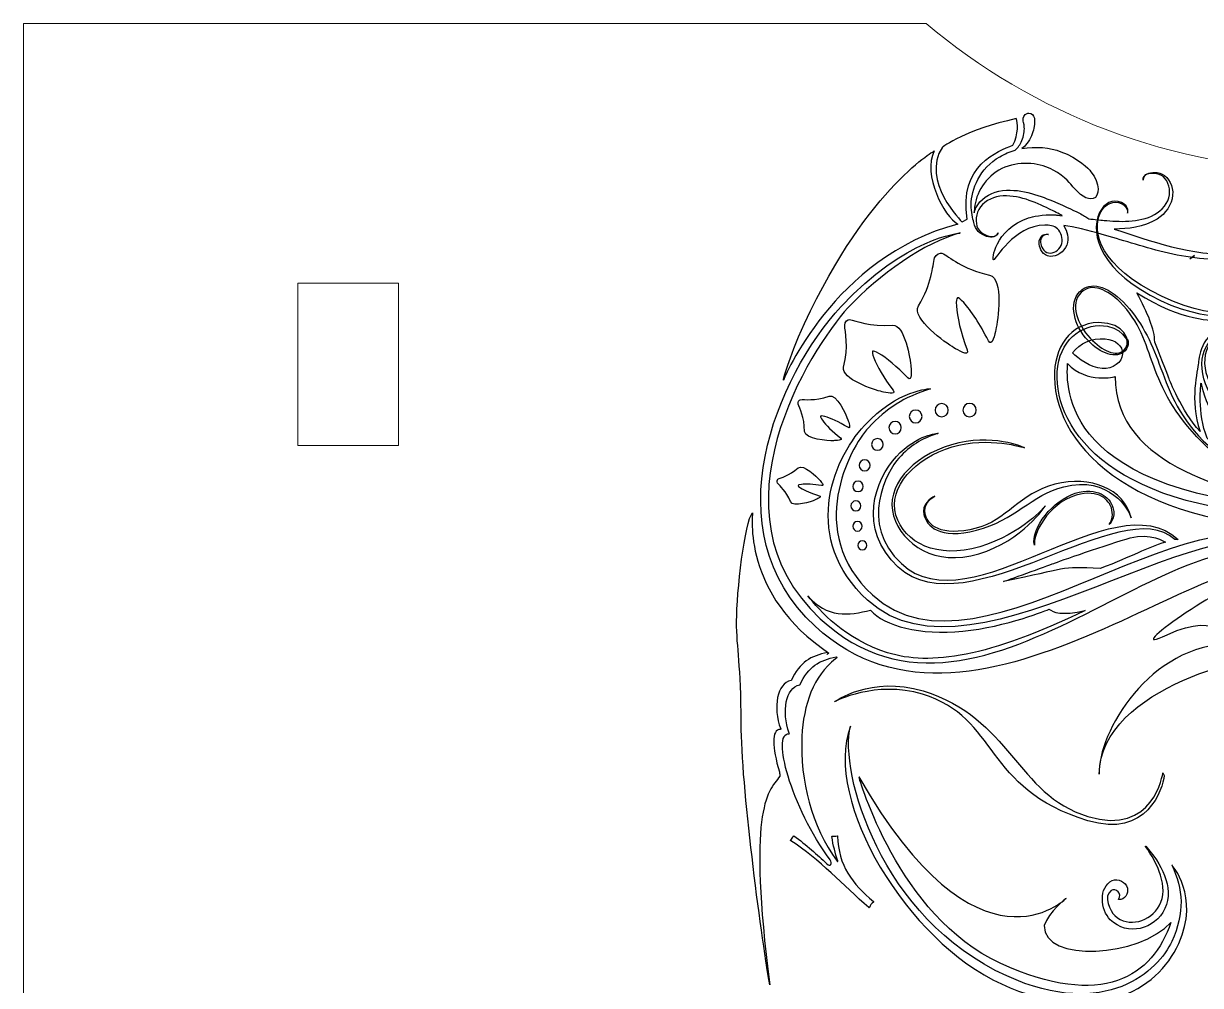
# Model space of a CAD drawing. Header units: centimetres. Extents: x -6.9 to 7.4, y -14.4 to 14.5.
# Drawn here: x -6.927 to -3.302, y 1.7 to 4.663 of the extents above; entities that cross this region are included whole.
import ezdxf

# ---------------------------------------------------------------- set-up
doc = ezdxf.new("R2010")
doc.units = ezdxf.units.CM
doc.header["$MEASUREMENT"] = 0
doc.layers.add('Layer 1', color=7, linetype='Continuous')

msp = doc.modelspace()

# ---------------------------------------------------------------- linework, layer by layer
at = {"layer": 'Layer 1', "lineweight": 20}
for points, knots in [([(-4.14742, 4.66301), (-4.14742, 4.66301), (-6.92712, 4.66301), (-6.92712, 4.66301), (-6.92712, 4.66301), (-6.92712, 4.66301), (-6.92712, -1.33699), (-6.92712, -1.33699), (-6.92712, -1.33699), (-6.92712, -1.33699), (-6.08212, -1.33699), (-6.08212, -1.33699), (-6.08212, -1.33699), (-6.08212, -1.33699), (-6.08212, 1.16176), (-6.08212, 1.16176), (-6.08212, 1.16176), (-6.08212, 1.16176), (-5.77212, 1.16176), (-5.77212, 1.16176), (-5.77212, 1.16176), (-5.77212, 1.16176), (-5.77212, -1.33699), (-5.77212, -1.33699), (-5.77212, -1.33699), (-5.77212, -1.33699), (-0.08212, -1.33699), (-0.08212, -1.33699), (-0.08212, -1.33699), (-0.08212, -1.33699), (-0.08212, 1.16177), (-0.08212, 1.16177), (-0.08212, 1.16177), (-0.08212, 1.16177), (0.22788, 1.16177), (0.22788, 1.16177), (0.22788, 1.16177), (0.22788, 1.16177), (0.22788, -1.33699), (0.22788, -1.33699), (0.22788, -1.33699), (0.22788, -1.33699), (1.07288, -1.33699), (1.07288, -1.33699), (1.07288, -1.33699), (1.07288, -1.33699), (1.07288, 4.66301), (1.07288, 4.66301), (1.07288, 4.66301), (1.07288, 4.66301), (-1.70686, 4.66301), (-1.70686, 4.66301), (-1.70686, 4.66301), (-2.037, 4.38603), (-2.46263, 4.21301), (-2.92717, 4.21301), (-2.92717, 4.21301), (-3.39171, 4.21301), (-3.81729, 4.38603), (-4.14742, 4.66301)], [0, 0, 0, 0, 0.0666667, 0.0666667, 0.0666667, 0.0666667, 0.1333333, 0.1333333, 0.1333333, 0.1333333, 0.2, 0.2, 0.2, 0.2, 0.2666667, 0.2666667, 0.2666667, 0.2666667, 0.3333333, 0.3333333, 0.3333333, 0.3333333, 0.4, 0.4, 0.4, 0.4, 0.4666667, 0.4666667, 0.4666667, 0.4666667, 0.5333333, 0.5333333, 0.5333333, 0.5333333, 0.6, 0.6, 0.6, 0.6, 0.6666667, 0.6666667, 0.6666667, 0.6666667, 0.7333333, 0.7333333, 0.7333333, 0.7333333, 0.8, 0.8, 0.8, 0.8, 0.8666667, 0.8666667, 0.8666667, 0.8666667, 0.9333333, 0.9333333, 0.9333333, 0.9333333, 1, 1, 1, 1]), ([(-6.08212, 3.86301), (-6.08212, 3.86301), (-5.77212, 3.86301), (-5.77212, 3.86301), (-5.77212, 3.86301), (-5.77212, 3.86301), (-5.77212, 3.36301), (-5.77212, 3.36301), (-5.77212, 3.36301), (-5.77212, 3.36301), (-6.08212, 3.36301), (-6.08212, 3.36301), (-6.08212, 3.36301), (-6.08212, 3.36301), (-6.08212, 3.86301), (-6.08212, 3.86301)], [0, 0, 0, 0, 0.25, 0.25, 0.25, 0.25, 0.5, 0.5, 0.5, 0.5, 0.75, 0.75, 0.75, 0.75, 1, 1, 1, 1])]:
    msp.add_open_spline(points, degree=3, knots=knots, dxfattribs=at)
at = {"layer": 'Layer 1', "color": 2}
for points, knots in [([(-3.84836, 4.36502), (-3.84814, 4.3629), (-3.84533, 4.355), (-3.84462, 4.34341), (-3.84462, 4.34341), (-3.84401, 4.33196), (-3.84581, 4.31659), (-3.85212, 4.30255), (-3.85212, 4.30255), (-3.85687, 4.29036), (-3.86491, 4.28043), (-3.87263, 4.27293), (-3.87263, 4.27293), (-3.88928, 4.26826), (-3.90543, 4.26163), (-3.92052, 4.25269), (-3.92052, 4.25269), (-3.98134, 4.21784), (-4.00886, 4.15105), (-4.00805, 4.10498), (-4.00805, 4.10498), (-4.00825, 4.08123), (-4.004, 4.06268), (-3.9998, 4.05014), (-3.9998, 4.05014), (-3.99794, 4.03928), (-3.99346, 4.02952), (-3.98674, 4.02229), (-3.98674, 4.02229), (-3.97009, 4.0074), (-3.95088, 4.00286), (-3.93872, 4.00585), (-3.93872, 4.00585), (-3.92735, 4.00944), (-3.92586, 4.01749), (-3.92542, 4.01881), (-3.92542, 4.01881), (-3.9259, 4.01749), (-3.92812, 4.00967), (-3.93897, 4.00715), (-3.93897, 4.00715), (-3.95063, 4.00502), (-3.96917, 4.01109), (-3.98315, 4.02565), (-3.98315, 4.02565), (-3.99575, 4.04119), (-3.99694, 4.06865), (-3.98475, 4.09054), (-3.98475, 4.09054), (-3.97275, 4.11235), (-3.94667, 4.12724), (-3.92017, 4.13099), (-3.92017, 4.13099), (-3.86514, 4.13784), (-3.80972, 4.11185), (-3.76875, 4.09245), (-3.76875, 4.09245), (-3.75329, 4.0847), (-3.7393, 4.07747), (-3.72761, 4.07119), (-3.72761, 4.07119), (-3.7379, 4.07237), (-3.7453, 4.07314), (-3.74794, 4.07329), (-3.74794, 4.07329), (-3.79008, 4.07593), (-3.81994, 4.06783), (-3.8316, 4.06419), (-3.8316, 4.06419), (-3.8803, 4.04953), (-3.91369, 4.01285), (-3.9274, 3.98456), (-3.9274, 3.98456), (-3.94177, 3.95581), (-3.9428, 3.93603), (-3.93915, 3.93478), (-3.93915, 3.93478), (-3.93466, 3.9331), (-3.87714, 4.04147), (-3.78169, 4.04185), (-3.78169, 4.04185), (-3.76829, 4.04193), (-3.75269, 4.04107), (-3.74247, 4.03039), (-3.74247, 4.03039), (-3.73207, 4.02019), (-3.72513, 4.00026), (-3.72899, 3.98555), (-3.72899, 3.98555), (-3.73352, 3.97), (-3.7491, 3.95594), (-3.76444, 3.95581), (-3.76444, 3.95581), (-3.78026, 3.95545), (-3.79163, 3.97099), (-3.79405, 3.98402), (-3.79405, 3.98402), (-3.79741, 3.99753), (-3.79054, 4.00921), (-3.78241, 4.01152), (-3.78241, 4.01152), (-3.77483, 4.01438), (-3.76984, 4.01333), (-3.76984, 4.01362), (-3.76984, 4.01362), (-3.76984, 4.01331), (-3.77458, 4.01489), (-3.78299, 4.01273), (-3.78299, 4.01273), (-3.79168, 4.01142), (-3.80133, 3.99868), (-3.79897, 3.98321), (-3.79897, 3.98321), (-3.79765, 3.96896), (-3.78755, 3.94844), (-3.76492, 3.94587), (-3.76492, 3.94587), (-3.74341, 3.94436), (-3.72304, 3.9592), (-3.71404, 3.98036), (-3.71404, 3.98036), (-3.7068, 4.00187), (-3.71172, 4.02327), (-3.72345, 4.04081), (-3.72345, 4.04081), (-3.69006, 4.0364), (-3.64953, 4.02603), (-3.60476, 4.01367), (-3.60476, 4.01367), (-3.54774, 3.99767), (-3.48366, 3.97579), (-3.41388, 3.95887), (-3.41388, 3.95887), (-3.34432, 3.94145), (-3.26813, 3.93241), (-3.19353, 3.93723), (-3.19353, 3.93723), (-3.04365, 3.94472), (-2.90428, 4.00581), (-2.8207, 4.07461), (-2.8207, 4.07461), (-2.73621, 4.14403), (-2.70703, 4.2126), (-2.70652, 4.21139), (-2.70652, 4.21139), (-2.70703, 4.2126), (-2.73819, 4.14487), (-2.82379, 4.07848), (-2.82379, 4.07848), (-2.90841, 4.01262), (-3.04756, 3.95638), (-3.19432, 3.95301), (-3.19432, 3.95301), (-3.32959, 3.94587), (-3.45909, 3.9944), (-3.56759, 4.02983), (-3.56759, 4.02983), (-3.52603, 4.03039), (-3.47755, 4.035), (-3.43554, 4.06077), (-3.43554, 4.06077), (-3.40965, 4.07771), (-3.38999, 4.10474), (-3.38776, 4.134), (-3.38776, 4.134), (-3.38574, 4.16248), (-3.39951, 4.18933), (-3.42004, 4.19953), (-3.42004, 4.19953), (-3.44087, 4.20758), (-3.46039, 4.20503), (-3.47082, 4.19782), (-3.47082, 4.19782), (-3.48008, 4.19055), (-3.47864, 4.18244), (-3.47864, 4.18105), (-3.47864, 4.18105), (-3.47854, 4.18244), (-3.47938, 4.19055), (-3.47006, 4.19671), (-3.47006, 4.19671), (-3.45991, 4.20284), (-3.44051, 4.20378), (-3.42226, 4.19513), (-3.42226, 4.19513), (-3.40506, 4.18504), (-3.39408, 4.15968), (-3.39765, 4.13502), (-3.39765, 4.13502), (-3.40123, 4.11034), (-3.42025, 4.08725), (-3.44375, 4.07433), (-3.44375, 4.07433), (-3.49268, 4.04831), (-3.55383, 4.05299), (-3.59894, 4.05659), (-3.59894, 4.05659), (-3.61196, 4.05786), (-3.6285, 4.05968), (-3.64577, 4.06164), (-3.64577, 4.06164), (-3.65392, 4.06708), (-3.66374, 4.07287), (-3.67461, 4.07857), (-3.67461, 4.07857), (-3.68272, 4.08249), (-3.71371, 4.09828), (-3.75781, 4.11681), (-3.75781, 4.11681), (-3.80133, 4.13386), (-3.861, 4.15829), (-3.92299, 4.14648), (-3.92299, 4.14648), (-3.95328, 4.13996), (-3.98113, 4.12158), (-3.99374, 4.09507), (-3.99374, 4.09507), (-3.99601, 4.09006), (-3.99772, 4.08503), (-3.99887, 4.07986), (-3.99887, 4.07986), (-3.99877, 4.08725), (-3.9981, 4.0953), (-3.99667, 4.10395), (-3.99667, 4.10395), (-3.99107, 4.14697), (-3.95658, 4.20031), (-3.90434, 4.22027), (-3.90434, 4.22027), (-3.85191, 4.24128), (-3.79247, 4.23246), (-3.75562, 4.21186), (-3.75562, 4.21186), (-3.71766, 4.19187), (-3.6998, 4.16577), (-3.69485, 4.16015), (-3.69485, 4.16015), (-3.6747, 4.13703), (-3.6515, 4.11774), (-3.63215, 4.12391), (-3.63215, 4.12391), (-3.61339, 4.12953), (-3.60925, 4.17108), (-3.63936, 4.20674), (-3.63936, 4.20674), (-3.6463, 4.21492), (-3.67721, 4.24866), (-3.73168, 4.26813), (-3.73168, 4.26813), (-3.76588, 4.28134), (-3.80972, 4.28552), (-3.85231, 4.27774), (-3.85231, 4.27774), (-3.84704, 4.28196), (-3.84176, 4.2871), (-3.83706, 4.29317), (-3.83706, 4.29317), (-3.82545, 4.30734), (-3.81783, 4.32561), (-3.81502, 4.34093), (-3.81502, 4.34093), (-3.8119, 4.35629), (-3.81322, 4.36822), (-3.81365, 4.37126), (-3.81365, 4.37126), (-3.81539, 4.38105), (-3.82289, 4.38707), (-3.83036, 4.38721), (-3.83036, 4.38721), (-3.83036, 4.38721), (-3.8308, 4.38721), (-3.8308, 4.38721), (-3.8308, 4.38721), (-3.83255, 4.3872), (-3.83431, 4.38685), (-3.83597, 4.38614), (-3.83597, 4.38614), (-3.84507, 4.38235), (-3.84976, 4.37307), (-3.84836, 4.36502)], [0, 0, 0, 0, 0.0142857, 0.0142857, 0.0142857, 0.0142857, 0.0285714, 0.0285714, 0.0285714, 0.0285714, 0.0428571, 0.0428571, 0.0428571, 0.0428571, 0.0571429, 0.0571429, 0.0571429, 0.0571429, 0.0714286, 0.0714286, 0.0714286, 0.0714286, 0.0857143, 0.0857143, 0.0857143, 0.0857143, 0.1, 0.1, 0.1, 0.1, 0.1142857, 0.1142857, 0.1142857, 0.1142857, 0.1285714, 0.1285714, 0.1285714, 0.1285714, 0.1428571, 0.1428571, 0.1428571, 0.1428571, 0.1571429, 0.1571429, 0.1571429, 0.1571429, 0.1714286, 0.1714286, 0.1714286, 0.1714286, 0.1857143, 0.1857143, 0.1857143, 0.1857143, 0.2, 0.2, 0.2, 0.2, 0.2142857, 0.2142857, 0.2142857, 0.2142857, 0.2285714, 0.2285714, 0.2285714, 0.2285714, 0.2428571, 0.2428571, 0.2428571, 0.2428571, 0.2571429, 0.2571429, 0.2571429, 0.2571429, 0.2714286, 0.2714286, 0.2714286, 0.2714286, 0.2857143, 0.2857143, 0.2857143, 0.2857143, 0.3, 0.3, 0.3, 0.3, 0.3142857, 0.3142857, 0.3142857, 0.3142857, 0.3285714, 0.3285714, 0.3285714, 0.3285714, 0.3428571, 0.3428571, 0.3428571, 0.3428571, 0.3571429, 0.3571429, 0.3571429, 0.3571429, 0.3714286, 0.3714286, 0.3714286, 0.3714286, 0.3857143, 0.3857143, 0.3857143, 0.3857143, 0.4, 0.4, 0.4, 0.4, 0.4142857, 0.4142857, 0.4142857, 0.4142857, 0.4285714, 0.4285714, 0.4285714, 0.4285714, 0.4428571, 0.4428571, 0.4428571, 0.4428571, 0.4571429, 0.4571429, 0.4571429, 0.4571429, 0.4714286, 0.4714286, 0.4714286, 0.4714286, 0.4857143, 0.4857143, 0.4857143, 0.4857143, 0.5, 0.5, 0.5, 0.5, 0.5142857, 0.5142857, 0.5142857, 0.5142857, 0.5285714, 0.5285714, 0.5285714, 0.5285714, 0.5428571, 0.5428571, 0.5428571, 0.5428571, 0.5571429, 0.5571429, 0.5571429, 0.5571429, 0.5714286, 0.5714286, 0.5714286, 0.5714286, 0.5857143, 0.5857143, 0.5857143, 0.5857143, 0.6, 0.6, 0.6, 0.6, 0.6142857, 0.6142857, 0.6142857, 0.6142857, 0.6285714, 0.6285714, 0.6285714, 0.6285714, 0.6428571, 0.6428571, 0.6428571, 0.6428571, 0.6571429, 0.6571429, 0.6571429, 0.6571429, 0.6714286, 0.6714286, 0.6714286, 0.6714286, 0.6857143, 0.6857143, 0.6857143, 0.6857143, 0.7, 0.7, 0.7, 0.7, 0.7142857, 0.7142857, 0.7142857, 0.7142857, 0.7285714, 0.7285714, 0.7285714, 0.7285714, 0.7428571, 0.7428571, 0.7428571, 0.7428571, 0.7571429, 0.7571429, 0.7571429, 0.7571429, 0.7714286, 0.7714286, 0.7714286, 0.7714286, 0.7857143, 0.7857143, 0.7857143, 0.7857143, 0.8, 0.8, 0.8, 0.8, 0.8142857, 0.8142857, 0.8142857, 0.8142857, 0.8285714, 0.8285714, 0.8285714, 0.8285714, 0.8428571, 0.8428571, 0.8428571, 0.8428571, 0.8571429, 0.8571429, 0.8571429, 0.8571429, 0.8714286, 0.8714286, 0.8714286, 0.8714286, 0.8857143, 0.8857143, 0.8857143, 0.8857143, 0.9, 0.9, 0.9, 0.9, 0.9142857, 0.9142857, 0.9142857, 0.9142857, 0.9285714, 0.9285714, 0.9285714, 0.9285714, 0.9428571, 0.9428571, 0.9428571, 0.9428571, 0.9571429, 0.9571429, 0.9571429, 0.9571429, 0.9714286, 0.9714286, 0.9714286, 0.9714286, 0.9857143, 0.9857143, 0.9857143, 0.9857143, 1, 1, 1, 1]), ([(-4.097, 4.28215), (-4.097, 4.28215), (-4.02155, 4.33784), (-3.8693, 4.37001), (-3.8693, 4.37001), (-3.86559, 4.35885), (-3.86074, 4.32168), (-3.88048, 4.28833), (-3.88048, 4.28833), (-3.92378, 4.27101), (-4.04873, 4.22522), (-4.02033, 4.06072), (-4.02033, 4.06072), (-4.02033, 4.06072), (-4.03637, 4.05205), (-4.03637, 4.05205), (-4.03637, 4.05205), (-4.03637, 4.05205), (-4.16503, 4.17829), (-4.097, 4.28215)], [0, 0, 0, 0, 0.2, 0.2, 0.2, 0.2, 0.4, 0.4, 0.4, 0.4, 0.6, 0.6, 0.6, 0.6, 0.8, 0.8, 0.8, 0.8, 1, 1, 1, 1]), ([(-4.12227, 4.27076), (-4.12227, 4.27076), (-4.34418, 4.14487), (-4.53979, 3.69758), (-4.53979, 3.69758), (-4.58279, 3.59483), (-4.5862, 3.56498), (-4.5862, 3.56498), (-4.5862, 3.56498), (-4.5862, 3.56498), (-4.43372, 3.94281), (-4.04938, 4.04552), (-4.04938, 4.04552), (-4.09241, 4.06865), (-4.15863, 4.19792), (-4.12227, 4.27076)], [0, 0, 0, 0, 0.25, 0.25, 0.25, 0.25, 0.5, 0.5, 0.5, 0.5, 0.75, 0.75, 0.75, 0.75, 1, 1, 1, 1]), ([(-3.4257, 3.8104), (-3.60394, 3.89484), (-3.64559, 4.01168), (-3.61296, 4.08065), (-3.61296, 4.08065), (-3.59989, 4.10826), (-3.57274, 4.1247), (-3.54579, 4.11189), (-3.54579, 4.11189), (-3.51865, 4.09903), (-3.52669, 4.07857), (-3.52669, 4.07857), (-3.52669, 4.07857), (-3.52669, 4.07858), (-3.52383, 4.098), (-3.5459, 4.10841), (-3.5459, 4.10841), (-3.568, 4.1189), (-3.59585, 4.10984), (-3.61062, 4.07868), (-3.61062, 4.07868), (-3.63772, 4.02157), (-3.6125, 3.9136), (-3.41994, 3.82253), (-3.41994, 3.82253), (-3.22741, 3.73137), (-3.12798, 3.78028), (-3.10083, 3.83749), (-3.10083, 3.83749), (-3.08613, 3.86859), (-3.09686, 3.89594), (-3.11892, 3.90636), (-3.11892, 3.90636), (-3.14115, 3.91686), (-3.15425, 3.90228), (-3.15425, 3.90228), (-3.15425, 3.90228), (-3.15425, 3.90228), (-3.14353, 3.92153), (-3.11636, 3.90871), (-3.11636, 3.90871), (-3.08929, 3.89587), (-3.08483, 3.86452), (-3.09802, 3.83683), (-3.09802, 3.83683), (-3.13061, 3.76793), (-3.24732, 3.72599), (-3.4257, 3.8104)], [0, 0, 0, 0, 0.0833333, 0.0833333, 0.0833333, 0.0833333, 0.1666667, 0.1666667, 0.1666667, 0.1666667, 0.25, 0.25, 0.25, 0.25, 0.3333333, 0.3333333, 0.3333333, 0.3333333, 0.4166667, 0.4166667, 0.4166667, 0.4166667, 0.5, 0.5, 0.5, 0.5, 0.5833333, 0.5833333, 0.5833333, 0.5833333, 0.6666667, 0.6666667, 0.6666667, 0.6666667, 0.75, 0.75, 0.75, 0.75, 0.8333333, 0.8333333, 0.8333333, 0.8333333, 0.9166667, 0.9166667, 0.9166667, 0.9166667, 1, 1, 1, 1]), ([(-2.95997, 2.97041), (-3.3115, 3.29525), (-3.9605, 2.35601), (-4.473, 2.82974), (-4.473, 2.82974), (-4.82596, 3.15595), (-4.50173, 3.66388), (-4.38779, 3.78718), (-4.38779, 3.78718), (-4.29478, 3.88778), (-4.14871, 3.99095), (-4.04177, 4.01784), (-4.04177, 4.01784), (-4.04177, 4.01784), (-4.21121, 4.0049), (-4.40869, 3.79121), (-4.40869, 3.79121), (-4.60611, 3.5775), (-4.80951, 3.10269), (-4.48904, 2.80641), (-4.48904, 2.80641), (-3.98536, 2.34096), (-3.19255, 3.16626), (-2.97988, 2.96969), (-2.97988, 2.96969), (-2.97988, 2.96969), (-2.95997, 2.97041), (-2.95997, 2.97041)], [0, 0, 0, 0, 0.1428571, 0.1428571, 0.1428571, 0.1428571, 0.2857143, 0.2857143, 0.2857143, 0.2857143, 0.4285714, 0.4285714, 0.4285714, 0.4285714, 0.5714286, 0.5714286, 0.5714286, 0.5714286, 0.7142857, 0.7142857, 0.7142857, 0.7142857, 0.8571429, 0.8571429, 0.8571429, 0.8571429, 1, 1, 1, 1]), ([(-4.03129, 3.80334), (-4.00886, 3.77975), (-3.98096, 3.73655), (-3.95525, 3.68608), (-3.95525, 3.68608), (-3.9441, 3.6637), (-3.9354, 3.70859), (-3.93235, 3.72046), (-3.93235, 3.72046), (-3.92575, 3.74706), (-3.90811, 3.87856), (-3.95148, 3.88802), (-3.95148, 3.88802), (-4.03667, 3.90657), (-4.07541, 3.94518), (-4.0983, 3.95564), (-4.0983, 3.95564), (-4.10207, 3.95744), (-4.1179, 3.95357), (-4.12098, 3.94128), (-4.12098, 3.94128), (-4.12759, 3.91522), (-4.12888, 3.86288), (-4.17078, 3.79325), (-4.17078, 3.79325), (-4.19361, 3.75514), (-4.08562, 3.67795), (-4.06182, 3.66449), (-4.06182, 3.66449), (-4.05102, 3.65861), (-4.01261, 3.63414), (-4.02104, 3.65763), (-4.02104, 3.65763), (-4.03995, 3.711), (-4.05221, 3.76099), (-4.05376, 3.79364), (-4.05376, 3.79364), (-4.05535, 3.82333), (-4.05183, 3.82508), (-4.03129, 3.80334)], [0, 0, 0, 0, 0.1, 0.1, 0.1, 0.1, 0.2, 0.2, 0.2, 0.2, 0.3, 0.3, 0.3, 0.3, 0.4, 0.4, 0.4, 0.4, 0.5, 0.5, 0.5, 0.5, 0.6, 0.6, 0.6, 0.6, 0.7, 0.7, 0.7, 0.7, 0.8, 0.8, 0.8, 0.8, 0.9, 0.9, 0.9, 0.9, 1, 1, 1, 1]), ([(-3.33512, 3.93866), (-3.33063, 3.94248), (-3.32557, 3.94491), (-3.32087, 3.94834), (-3.32087, 3.94834), (-3.32087, 3.94834), (-3.33512, 3.93866), (-3.33512, 3.93866)], [0, 0, 0, 0, 0.5, 0.5, 0.5, 0.5, 1, 1, 1, 1]), ([(-3.67337, 3.83764), (-3.70989, 3.80113), (-3.69096, 3.7317), (-3.64848, 3.68661), (-3.64848, 3.68661), (-3.61062, 3.64677), (-3.5615, 3.62758), (-3.53392, 3.6551), (-3.53392, 3.6551), (-3.52702, 3.66206), (-3.52406, 3.67305), (-3.52434, 3.67859), (-3.52434, 3.67859), (-3.5247, 3.68692), (-3.52702, 3.69189), (-3.52874, 3.69156), (-3.52874, 3.69156), (-3.52972, 3.69128), (-3.52735, 3.68896), (-3.5277, 3.67871), (-3.5277, 3.67871), (-3.5277, 3.67461), (-3.52934, 3.66568), (-3.53662, 3.65841), (-3.53662, 3.65841), (-3.56183, 3.63318), (-3.60567, 3.65572), (-3.64151, 3.69362), (-3.64151, 3.69362), (-3.68192, 3.73674), (-3.70525, 3.79916), (-3.6697, 3.83459), (-3.6697, 3.83459), (-3.63713, 3.86716), (-3.58636, 3.84162), (-3.55019, 3.80536), (-3.55019, 3.80536), (-3.48953, 3.74469), (-3.47225, 3.67957), (-3.44625, 3.60806), (-3.44625, 3.60806), (-3.42035, 3.5384), (-3.38594, 3.46263), (-3.29737, 3.37399), (-3.29737, 3.37399), (-3.21373, 3.29033), (-3.07668, 3.2283), (-2.98639, 3.31857), (-2.98639, 3.31857), (-2.89612, 3.40886), (-2.94957, 3.55257), (-3.04115, 3.64407), (-3.04115, 3.64407), (-3.10426, 3.70721), (-3.20673, 3.74885), (-3.26419, 3.69388), (-3.26419, 3.69388), (-3.32467, 3.63632), (-3.29635, 3.533), (-3.23403, 3.47058), (-3.23403, 3.47058), (-3.18804, 3.42452), (-3.11583, 3.3962), (-3.07397, 3.43935), (-3.07397, 3.43935), (-3.05215, 3.46263), (-3.05843, 3.4928), (-3.06907, 3.51204), (-3.06907, 3.51204), (-3.0704, 3.51405), (-3.07371, 3.51804), (-3.07469, 3.51714), (-3.07469, 3.51714), (-3.07533, 3.5164), (-3.07397, 3.51442), (-3.07242, 3.51072), (-3.07242, 3.51072), (-3.06373, 3.49423), (-3.0571, 3.46426), (-3.07732, 3.44333), (-3.07732, 3.44333), (-3.11259, 3.40688), (-3.17489, 3.43471), (-3.22264, 3.48253), (-3.22264, 3.48253), (-3.28111, 3.54088), (-3.31794, 3.63551), (-3.26087, 3.68998), (-3.26087, 3.68998), (-3.20646, 3.7424), (-3.10817, 3.69526), (-3.04846, 3.63551), (-3.04846, 3.63551), (-2.95915, 3.54622), (-2.90307, 3.41057), (-2.99147, 3.32223), (-2.99147, 3.32223), (-3.07828, 3.2353), (-3.2124, 3.29703), (-3.29335, 3.37797), (-3.29335, 3.37797), (-3.3757, 3.46033), (-3.40097, 3.53983), (-3.42892, 3.61413), (-3.42892, 3.61413), (-3.45406, 3.68133), (-3.48424, 3.74929), (-3.54034, 3.80536), (-3.54034, 3.80536), (-3.58967, 3.85485), (-3.6412, 3.86979), (-3.67306, 3.83791), (-3.67306, 3.83791), (-3.67306, 3.83791), (-3.67337, 3.83764), (-3.67337, 3.83764)], [0, 0, 0, 0, 0.0344828, 0.0344828, 0.0344828, 0.0344828, 0.0689655, 0.0689655, 0.0689655, 0.0689655, 0.1034483, 0.1034483, 0.1034483, 0.1034483, 0.137931, 0.137931, 0.137931, 0.137931, 0.1724138, 0.1724138, 0.1724138, 0.1724138, 0.2068966, 0.2068966, 0.2068966, 0.2068966, 0.2413793, 0.2413793, 0.2413793, 0.2413793, 0.2758621, 0.2758621, 0.2758621, 0.2758621, 0.3103448, 0.3103448, 0.3103448, 0.3103448, 0.3448276, 0.3448276, 0.3448276, 0.3448276, 0.3793103, 0.3793103, 0.3793103, 0.3793103, 0.4137931, 0.4137931, 0.4137931, 0.4137931, 0.4482759, 0.4482759, 0.4482759, 0.4482759, 0.4827586, 0.4827586, 0.4827586, 0.4827586, 0.5172414, 0.5172414, 0.5172414, 0.5172414, 0.5517241, 0.5517241, 0.5517241, 0.5517241, 0.5862069, 0.5862069, 0.5862069, 0.5862069, 0.6206897, 0.6206897, 0.6206897, 0.6206897, 0.6551724, 0.6551724, 0.6551724, 0.6551724, 0.6896552, 0.6896552, 0.6896552, 0.6896552, 0.7241379, 0.7241379, 0.7241379, 0.7241379, 0.7586207, 0.7586207, 0.7586207, 0.7586207, 0.7931034, 0.7931034, 0.7931034, 0.7931034, 0.8275862, 0.8275862, 0.8275862, 0.8275862, 0.862069, 0.862069, 0.862069, 0.862069, 0.8965517, 0.8965517, 0.8965517, 0.8965517, 0.9310345, 0.9310345, 0.9310345, 0.9310345, 0.9655172, 0.9655172, 0.9655172, 0.9655172, 1, 1, 1, 1]), ([(-3.25294, 3.74808), (-3.25294, 3.74808), (-3.35981, 3.74412), (-3.49846, 3.8339), (-3.49846, 3.8339), (-3.46409, 3.76922), (-3.44303, 3.72167), (-3.44303, 3.68207), (-3.44303, 3.68207), (-3.43376, 3.65962), (-3.40205, 3.57902), (-3.39947, 3.57115), (-3.39947, 3.57115), (-3.39677, 3.56322), (-3.36239, 3.47338), (-3.30305, 3.40599), (-3.30305, 3.40599), (-3.33736, 3.50505), (-3.30968, 3.59483), (-3.30831, 3.61729), (-3.30831, 3.61729), (-3.30697, 3.63976), (-3.29643, 3.723), (-3.20529, 3.72953), (-3.20529, 3.72953), (-3.24492, 3.73618), (-3.25294, 3.74808), (-3.25294, 3.74808)], [0, 0, 0, 0, 0.1428571, 0.1428571, 0.1428571, 0.1428571, 0.2857143, 0.2857143, 0.2857143, 0.2857143, 0.4285714, 0.4285714, 0.4285714, 0.4285714, 0.5714286, 0.5714286, 0.5714286, 0.5714286, 0.7142857, 0.7142857, 0.7142857, 0.7142857, 0.8571429, 0.8571429, 0.8571429, 0.8571429, 1, 1, 1, 1]), ([(-4.29269, 3.64674), (-4.26909, 3.63342), (-4.23629, 3.60602), (-4.20348, 3.57217), (-4.20348, 3.57217), (-4.18921, 3.55716), (-4.19321, 3.59495), (-4.19372, 3.60515), (-4.19372, 3.60515), (-4.19499, 3.62788), (-4.21326, 3.73674), (-4.24997, 3.73374), (-4.24997, 3.73374), (-4.32228, 3.72752), (-4.36263, 3.74868), (-4.38338, 3.75143), (-4.38338, 3.75143), (-4.38674, 3.75189), (-4.39836, 3.74495), (-4.3979, 3.73442), (-4.3979, 3.73442), (-4.39666, 3.71213), (-4.38491, 3.67016), (-4.40114, 3.60447), (-4.40114, 3.60447), (-4.40994, 3.56861), (-4.3052, 3.53371), (-4.28287, 3.52893), (-4.28287, 3.52893), (-4.27286, 3.52687), (-4.23634, 3.51679), (-4.2488, 3.53338), (-4.2488, 3.53338), (-4.27697, 3.57123), (-4.29893, 3.60793), (-4.30823, 3.63347), (-4.30823, 3.63347), (-4.31675, 3.65669), (-4.31438, 3.65891), (-4.29269, 3.64674)], [0, 0, 0, 0, 0.1, 0.1, 0.1, 0.1, 0.2, 0.2, 0.2, 0.2, 0.3, 0.3, 0.3, 0.3, 0.4, 0.4, 0.4, 0.4, 0.5, 0.5, 0.5, 0.5, 0.6, 0.6, 0.6, 0.6, 0.7, 0.7, 0.7, 0.7, 0.8, 0.8, 0.8, 0.8, 0.9, 0.9, 0.9, 0.9, 1, 1, 1, 1]), ([(-3.61676, 3.74176), (-3.52951, 3.74311), (-3.52434, 3.67926), (-3.52434, 3.67926), (-3.52434, 3.67926), (-3.52434, 3.67926), (-3.54165, 3.73358), (-3.61284, 3.73252), (-3.61284, 3.73252), (-3.68374, 3.73144), (-3.74519, 3.67208), (-3.74371, 3.57182), (-3.74371, 3.57182), (-3.74083, 3.38784), (-3.53662, 3.13883), (-2.91781, 3.14795), (-2.91781, 3.14795), (-2.91781, 3.14795), (-2.91781, 3.10903), (-2.91781, 3.10903), (-2.91781, 3.10903), (-3.49055, 3.1008), (-3.74879, 3.35228), (-3.75214, 3.57378), (-3.75214, 3.57378), (-3.75347, 3.6627), (-3.70382, 3.74047), (-3.61676, 3.74176)], [0, 0, 0, 0, 0.1428571, 0.1428571, 0.1428571, 0.1428571, 0.2857143, 0.2857143, 0.2857143, 0.2857143, 0.4285714, 0.4285714, 0.4285714, 0.4285714, 0.5714286, 0.5714286, 0.5714286, 0.5714286, 0.7142857, 0.7142857, 0.7142857, 0.7142857, 0.8571429, 0.8571429, 0.8571429, 0.8571429, 1, 1, 1, 1]), ([(-3.69654, 3.64874), (-3.67867, 3.63046), (-3.6413, 3.60311), (-3.60509, 3.60067), (-3.60509, 3.60067), (-3.60509, 3.60067), (-3.60435, 3.6006), (-3.60435, 3.6006), (-3.60435, 3.6006), (-3.57221, 3.59843), (-3.54327, 3.61917), (-3.54223, 3.64515), (-3.54223, 3.64515), (-3.54126, 3.67055), (-3.56332, 3.6888), (-3.5954, 3.69145), (-3.5954, 3.69145), (-3.63855, 3.69519), (-3.67191, 3.67871), (-3.69654, 3.64874)], [0, 0, 0, 0, 0.2, 0.2, 0.2, 0.2, 0.4, 0.4, 0.4, 0.4, 0.6, 0.6, 0.6, 0.6, 0.8, 0.8, 0.8, 0.8, 1, 1, 1, 1]), ([(-3.56487, 3.57554), (-3.56487, 3.57554), (-3.65144, 3.55224), (-3.71139, 3.61545), (-3.71139, 3.61545), (-3.71476, 3.54882), (-3.73802, 3.20243), (-2.95193, 3.16911), (-2.95193, 3.16911), (-3.19831, 3.21578), (-3.56487, 3.29571), (-3.56487, 3.57554)], [0, 0, 0, 0, 0.3333333, 0.3333333, 0.3333333, 0.3333333, 0.6666667, 0.6666667, 0.6666667, 0.6666667, 1, 1, 1, 1]), ([(-3.30041, 3.55527), (-3.30041, 3.55527), (-3.31228, 3.46412), (-3.28188, 3.38621), (-3.28188, 3.38621), (-3.24623, 3.35191), (-3.18285, 3.29774), (-3.13537, 3.29774), (-3.13537, 3.29774), (-3.25419, 3.38753), (-3.29643, 3.52885), (-3.30041, 3.55527)], [0, 0, 0, 0, 0.3333333, 0.3333333, 0.3333333, 0.3333333, 0.6666667, 0.6666667, 0.6666667, 0.6666667, 1, 1, 1, 1]), ([(-4.45879, 3.45232), (-4.44126, 3.44781), (-4.41564, 3.43569), (-4.38865, 3.4195), (-4.38865, 3.4195), (-4.37674, 3.41228), (-4.38598, 3.43596), (-4.38801, 3.44237), (-4.38801, 3.44237), (-4.39263, 3.45684), (-4.42304, 3.52379), (-4.44608, 3.51563), (-4.44608, 3.51563), (-4.49157, 3.49931), (-4.52123, 3.50611), (-4.53497, 3.50427), (-4.53497, 3.50427), (-4.53724, 3.50404), (-4.54364, 3.49754), (-4.54149, 3.49086), (-4.54149, 3.49086), (-4.53686, 3.4767), (-4.52219, 3.45165), (-4.52142, 3.40661), (-4.52142, 3.40661), (-4.52098, 3.38201), (-4.44757, 3.37737), (-4.43239, 3.3781), (-4.43239, 3.3781), (-4.42561, 3.37852), (-4.40042, 3.37824), (-4.41123, 3.38687), (-4.41123, 3.38687), (-4.43582, 3.40637), (-4.45622, 3.42623), (-4.46654, 3.44117), (-4.46654, 3.44117), (-4.47602, 3.45464), (-4.47493, 3.45644), (-4.45879, 3.45232)], [0, 0, 0, 0, 0.1, 0.1, 0.1, 0.1, 0.2, 0.2, 0.2, 0.2, 0.3, 0.3, 0.3, 0.3, 0.4, 0.4, 0.4, 0.4, 0.5, 0.5, 0.5, 0.5, 0.6, 0.6, 0.6, 0.6, 0.7, 0.7, 0.7, 0.7, 0.8, 0.8, 0.8, 0.8, 0.9, 0.9, 0.9, 0.9, 1, 1, 1, 1]), ([(-2.96379, 3.02057), (-3.28128, 3.31401), (-3.973, 2.58942), (-4.31263, 2.90337), (-4.31263, 2.90337), (-4.52236, 3.09722), (-4.38187, 3.35588), (-4.32486, 3.41756), (-4.32486, 3.41756), (-4.2679, 3.47919), (-4.21623, 3.51143), (-4.13394, 3.53827), (-4.13394, 3.53827), (-4.13394, 3.53827), (-4.23448, 3.53603), (-4.33704, 3.42501), (-4.33704, 3.42501), (-4.43958, 3.31413), (-4.53008, 3.07399), (-4.32779, 2.88694), (-4.32779, 2.88694), (-3.99258, 2.57711), (-3.23875, 3.25936), (-2.98028, 3.02057), (-2.98028, 3.02057), (-2.98028, 3.02057), (-2.96379, 3.02057), (-2.96379, 3.02057)], [0, 0, 0, 0, 0.1428571, 0.1428571, 0.1428571, 0.1428571, 0.2857143, 0.2857143, 0.2857143, 0.2857143, 0.4285714, 0.4285714, 0.4285714, 0.4285714, 0.5714286, 0.5714286, 0.5714286, 0.5714286, 0.7142857, 0.7142857, 0.7142857, 0.7142857, 0.8571429, 0.8571429, 0.8571429, 0.8571429, 1, 1, 1, 1]), ([(-4.09914, 3.49247), (-4.08789, 3.49247), (-4.07886, 3.48344), (-4.07886, 3.47228), (-4.07886, 3.47228), (-4.07886, 3.46112), (-4.08789, 3.4521), (-4.09914, 3.4521), (-4.09914, 3.4521), (-4.11022, 3.4521), (-4.11932, 3.46112), (-4.11932, 3.47228), (-4.11932, 3.47228), (-4.11932, 3.48344), (-4.11022, 3.49247), (-4.09914, 3.49247)], [0, 0, 0, 0, 0.25, 0.25, 0.25, 0.25, 0.5, 0.5, 0.5, 0.5, 0.75, 0.75, 0.75, 0.75, 1, 1, 1, 1]), ([(-4.01334, 3.49313), (-4.00173, 3.49313), (-3.99258, 3.48368), (-3.99258, 3.47233), (-3.99258, 3.47233), (-3.99258, 3.46088), (-4.00173, 3.45151), (-4.01334, 3.45151), (-4.01334, 3.45151), (-4.02479, 3.45151), (-4.03412, 3.46088), (-4.03412, 3.47233), (-4.03412, 3.47233), (-4.03412, 3.48368), (-4.02479, 3.49313), (-4.01334, 3.49313)], [0, 0, 0, 0, 0.25, 0.25, 0.25, 0.25, 0.5, 0.5, 0.5, 0.5, 0.75, 0.75, 0.75, 0.75, 1, 1, 1, 1]), ([(-4.17937, 3.47221), (-4.16851, 3.47221), (-4.15972, 3.46346), (-4.15972, 3.45266), (-4.15972, 3.45266), (-4.15972, 3.4418), (-4.16851, 3.43303), (-4.17937, 3.43303), (-4.17937, 3.43303), (-4.19017, 3.43303), (-4.19895, 3.4418), (-4.19895, 3.45266), (-4.19895, 3.45266), (-4.19895, 3.46346), (-4.19017, 3.47221), (-4.17937, 3.47221)], [0, 0, 0, 0, 0.25, 0.25, 0.25, 0.25, 0.5, 0.5, 0.5, 0.5, 0.75, 0.75, 0.75, 0.75, 1, 1, 1, 1]), ([(-4.24265, 3.43727), (-4.23208, 3.43727), (-4.22361, 3.42876), (-4.22361, 3.41828), (-4.22361, 3.41828), (-4.22361, 3.40777), (-4.23208, 3.39922), (-4.24265, 3.39922), (-4.24265, 3.39922), (-4.25316, 3.39923), (-4.26171, 3.40777), (-4.26171, 3.41828), (-4.26171, 3.41828), (-4.26171, 3.42876), (-4.25316, 3.43727), (-4.24265, 3.43727)], [0, 0, 0, 0, 0.25, 0.25, 0.25, 0.25, 0.5, 0.5, 0.5, 0.5, 0.75, 0.75, 0.75, 0.75, 1, 1, 1, 1]), ([(-3.37047, 3.0734), (-3.57124, 3.259), (-4.00853, 2.80079), (-4.22344, 2.99934), (-4.22344, 2.99934), (-4.3561, 3.12186), (-4.26722, 3.28543), (-4.23111, 3.32449), (-4.23111, 3.32449), (-4.19508, 3.36348), (-4.16245, 3.38382), (-4.11045, 3.40077), (-4.11045, 3.40077), (-4.11045, 3.40077), (-4.17403, 3.39934), (-4.23881, 3.32917), (-4.23881, 3.32917), (-4.30366, 3.259), (-4.36094, 3.10715), (-4.23298, 2.98891), (-4.23298, 2.98891), (-4.02092, 2.79308), (-3.54433, 3.2244), (-3.38089, 3.0734), (-3.38089, 3.0734), (-3.38089, 3.0734), (-3.37047, 3.0734), (-3.37047, 3.0734)], [0, 0, 0, 0, 0.1428571, 0.1428571, 0.1428571, 0.1428571, 0.2857143, 0.2857143, 0.2857143, 0.2857143, 0.4285714, 0.4285714, 0.4285714, 0.4285714, 0.5714286, 0.5714286, 0.5714286, 0.5714286, 0.7142857, 0.7142857, 0.7142857, 0.7142857, 0.8571429, 0.8571429, 0.8571429, 0.8571429, 1, 1, 1, 1]), ([(-4.29705, 3.38455), (-4.28709, 3.38455), (-4.27903, 3.37642), (-4.27903, 3.36649), (-4.27903, 3.36649), (-4.27903, 3.35661), (-4.28709, 3.34854), (-4.29705, 3.34854), (-4.29705, 3.34854), (-4.30717, 3.34854), (-4.31517, 3.3566), (-4.31517, 3.36649), (-4.31517, 3.36649), (-4.31517, 3.37642), (-4.30717, 3.38454), (-4.29705, 3.38455)], [0, 0, 0, 0, 0.25, 0.25, 0.25, 0.25, 0.5, 0.5, 0.5, 0.5, 0.75, 0.75, 0.75, 0.75, 1, 1, 1, 1]), ([(-3.77988, 3.17713), (-3.77988, 3.17713), (-3.84976, 3.07004), (-3.98464, 3.02989), (-3.98464, 3.02989), (-4.1194, 2.98978), (-4.22084, 3.05801), (-4.24723, 3.14678), (-4.24723, 3.14678), (-4.27365, 3.23558), (-4.19344, 3.32846), (-4.06896, 3.36552), (-4.06896, 3.36552), (-3.9445, 3.40263), (-3.84446, 3.35642), (-3.84446, 3.35642), (-3.84446, 3.35642), (-3.84446, 3.35642), (-3.95453, 3.39263), (-4.06712, 3.35917), (-4.06712, 3.35917), (-4.1796, 3.32563), (-4.26558, 3.23444), (-4.24004, 3.1489), (-4.24004, 3.1489), (-4.21457, 3.06331), (-4.11315, 3.01234), (-3.98162, 3.05151), (-3.98162, 3.05151), (-3.84994, 3.09066), (-3.77988, 3.17712), (-3.77988, 3.17713)], [0, 0, 0, 0, 0.125, 0.125, 0.125, 0.125, 0.25, 0.25, 0.25, 0.25, 0.375, 0.375, 0.375, 0.375, 0.5, 0.5, 0.5, 0.5, 0.625, 0.625, 0.625, 0.625, 0.75, 0.75, 0.75, 0.75, 0.875, 0.875, 0.875, 0.875, 1, 1, 1, 1]), ([(-4.53127, 3.2433), (-4.51683, 3.24514), (-4.49389, 3.24381), (-4.46891, 3.23973), (-4.46891, 3.23973), (-4.45793, 3.23785), (-4.47184, 3.2528), (-4.4753, 3.25704), (-4.4753, 3.25704), (-4.48309, 3.26639), (-4.52577, 3.30751), (-4.54073, 3.29449), (-4.54073, 3.29449), (-4.56996, 3.26868), (-4.59405, 3.26495), (-4.60397, 3.25946), (-4.60397, 3.25946), (-4.6055, 3.25859), (-4.60828, 3.25179), (-4.60469, 3.24749), (-4.60469, 3.24749), (-4.59699, 3.23818), (-4.57859, 3.22394), (-4.56447, 3.19034), (-4.56447, 3.19034), (-4.55689, 3.17212), (-4.50051, 3.19052), (-4.48937, 3.19562), (-4.48937, 3.19562), (-4.4844, 3.1979), (-4.46543, 3.20525), (-4.4762, 3.20849), (-4.4762, 3.20849), (-4.50033, 3.21578), (-4.52158, 3.2246), (-4.53375, 3.23267), (-4.53375, 3.23267), (-4.54484, 3.23991), (-4.54461, 3.24165), (-4.53127, 3.2433)], [0, 0, 0, 0, 0.1, 0.1, 0.1, 0.1, 0.2, 0.2, 0.2, 0.2, 0.3, 0.3, 0.3, 0.3, 0.4, 0.4, 0.4, 0.4, 0.5, 0.5, 0.5, 0.5, 0.6, 0.6, 0.6, 0.6, 0.7, 0.7, 0.7, 0.7, 0.8, 0.8, 0.8, 0.8, 0.9, 0.9, 0.9, 0.9, 1, 1, 1, 1]), ([(-4.33628, 3.31921), (-4.32689, 3.31921), (-4.3193, 3.31153), (-4.3193, 3.30213), (-4.3193, 3.30213), (-4.3193, 3.29267), (-4.32689, 3.28504), (-4.33628, 3.28504), (-4.33628, 3.28504), (-4.3458, 3.28505), (-4.35343, 3.29267), (-4.35343, 3.30213), (-4.35343, 3.30213), (-4.35343, 3.31153), (-4.3458, 3.31921), (-4.33628, 3.31921)], [0, 0, 0, 0, 0.25, 0.25, 0.25, 0.25, 0.5, 0.5, 0.5, 0.5, 0.75, 0.75, 0.75, 0.75, 1, 1, 1, 1]), ([(-3.51549, 3.14061), (-3.52141, 3.16357), (-3.58288, 3.27231), (-3.72342, 3.23642), (-3.72342, 3.23642), (-3.82158, 3.21136), (-3.87551, 3.1318), (-3.99148, 3.10219), (-3.99148, 3.10219), (-4.10748, 3.07256), (-4.1455, 3.1163), (-4.15425, 3.1505), (-4.15425, 3.1505), (-4.16206, 3.18116), (-4.13372, 3.20094), (-4.12055, 3.20742), (-4.12055, 3.20742), (-4.12055, 3.20742), (-4.15875, 3.18569), (-4.15014, 3.15221), (-4.15014, 3.15221), (-4.14166, 3.11884), (-4.10495, 3.07991), (-3.99277, 3.10856), (-3.99277, 3.10856), (-3.89939, 3.1324), (-3.85984, 3.21602), (-3.7505, 3.24397), (-3.7505, 3.24397), (-3.641, 3.2718), (-3.53856, 3.2305), (-3.51549, 3.14061)], [0, 0, 0, 0, 0.125, 0.125, 0.125, 0.125, 0.25, 0.25, 0.25, 0.25, 0.375, 0.375, 0.375, 0.375, 0.5, 0.5, 0.5, 0.5, 0.625, 0.625, 0.625, 0.625, 0.75, 0.75, 0.75, 0.75, 0.875, 0.875, 0.875, 0.875, 1, 1, 1, 1]), ([(-4.35687, 3.25345), (-4.34797, 3.25345), (-4.34081, 3.24628), (-4.34081, 3.23736), (-4.34081, 3.23736), (-4.34081, 3.22847), (-4.34797, 3.22131), (-4.35687, 3.22131), (-4.35687, 3.22131), (-4.36573, 3.22131), (-4.373, 3.22847), (-4.373, 3.23736), (-4.373, 3.23736), (-4.373, 3.24628), (-4.36573, 3.25345), (-4.35687, 3.25345)], [0, 0, 0, 0, 0.25, 0.25, 0.25, 0.25, 0.5, 0.5, 0.5, 0.5, 0.75, 0.75, 0.75, 0.75, 1, 1, 1, 1]), ([(-3.81368, 3.0558), (-3.81717, 3.0874), (-3.7759, 3.18298), (-3.68497, 3.21004), (-3.68497, 3.21004), (-3.61354, 3.23142), (-3.58268, 3.19214), (-3.57659, 3.17143), (-3.57659, 3.17143), (-3.57043, 3.15071), (-3.57363, 3.13518), (-3.58367, 3.11977), (-3.58367, 3.11977), (-3.58367, 3.11978), (-3.56163, 3.13814), (-3.57179, 3.17227), (-3.57179, 3.17227), (-3.5819, 3.20645), (-3.62052, 3.23596), (-3.68778, 3.21602), (-3.68778, 3.21602), (-3.75492, 3.19606), (-3.82576, 3.1085), (-3.81368, 3.0558)], [0, 0, 0, 0, 0.1666667, 0.1666667, 0.1666667, 0.1666667, 0.3333333, 0.3333333, 0.3333333, 0.3333333, 0.5, 0.5, 0.5, 0.5, 0.6666667, 0.6666667, 0.6666667, 0.6666667, 0.8333333, 0.8333333, 0.8333333, 0.8333333, 1, 1, 1, 1]), ([(-4.36324, 3.19261), (-4.35477, 3.19261), (-4.34781, 3.1856), (-4.34781, 3.17712), (-4.34781, 3.17712), (-4.34781, 3.1686), (-4.35477, 3.16164), (-4.36324, 3.16164), (-4.36324, 3.16164), (-4.37186, 3.16164), (-4.37874, 3.1686), (-4.37874, 3.17712), (-4.37874, 3.17712), (-4.37874, 3.1856), (-4.37186, 3.19261), (-4.36324, 3.19261)], [0, 0, 0, 0, 0.25, 0.25, 0.25, 0.25, 0.5, 0.5, 0.5, 0.5, 0.75, 0.75, 0.75, 0.75, 1, 1, 1, 1]), ([(-4.59632, 2.48887), (-4.59592, 2.48887), (-4.59559, 2.4891), (-4.59526, 2.48943), (-4.59526, 2.48943), (-4.59502, 2.48981), (-4.59502, 2.49019), (-4.5951, 2.49058), (-4.5951, 2.49058), (-4.61974, 2.55699), (-4.60639, 2.63139), (-4.56299, 2.63932), (-4.56299, 2.63932), (-4.56253, 2.63935), (-4.56222, 2.63965), (-4.56195, 2.64004), (-4.56195, 2.64004), (-4.53729, 2.69442), (-4.50154, 2.71632), (-4.45053, 2.7255), (-4.45053, 2.7255), (-4.4486, 2.72578), (-4.44773, 2.72286), (-4.44956, 2.72199), (-4.44956, 2.72199), (-4.44961, 2.72199), (-4.44977, 2.72192), (-4.44983, 2.72186), (-4.44983, 2.72186), (-4.45097, 2.72106), (-4.45204, 2.72006), (-4.45313, 2.71917), (-4.45313, 2.71917), (-4.45084, 2.72081), (-4.44845, 2.72232), (-4.44625, 2.72381), (-4.44625, 2.72381), (-4.71673, 2.903), (-4.6816, 3.15583), (-4.6816, 3.15583), (-4.6816, 3.15583), (-4.70622, 3.13131), (-4.7308, 2.90993), (-4.7308, 2.82214), (-4.7308, 2.82214), (-4.7308, 2.7344), (-4.71673, 2.69221), (-4.71673, 2.50606), (-4.71673, 2.50606), (-4.71673, 2.31986), (-4.65703, 1.86679), (-4.62889, 1.70171), (-4.62889, 1.70171), (-4.69568, 2.23205), (-4.63943, 2.29531), (-4.59731, 2.34445), (-4.59731, 2.34445), (-4.5979, 2.34897), (-4.59834, 2.3533), (-4.59885, 2.35766), (-4.59885, 2.35766), (-4.62166, 2.43305), (-4.62383, 2.48923), (-4.59632, 2.48887)], [0, 0, 0, 0, 0.0625, 0.0625, 0.0625, 0.0625, 0.125, 0.125, 0.125, 0.125, 0.1875, 0.1875, 0.1875, 0.1875, 0.25, 0.25, 0.25, 0.25, 0.3125, 0.3125, 0.3125, 0.3125, 0.375, 0.375, 0.375, 0.375, 0.4375, 0.4375, 0.4375, 0.4375, 0.5, 0.5, 0.5, 0.5, 0.5625, 0.5625, 0.5625, 0.5625, 0.625, 0.625, 0.625, 0.625, 0.6875, 0.6875, 0.6875, 0.6875, 0.75, 0.75, 0.75, 0.75, 0.8125, 0.8125, 0.8125, 0.8125, 0.875, 0.875, 0.875, 0.875, 0.9375, 0.9375, 0.9375, 0.9375, 1, 1, 1, 1]), ([(-4.35843, 3.1293), (-4.35033, 3.1293), (-4.34366, 3.12265), (-4.34366, 3.11449), (-4.34366, 3.11449), (-4.34366, 3.10637), (-4.35033, 3.09976), (-4.35843, 3.09976), (-4.35843, 3.09976), (-4.36665, 3.09976), (-4.37318, 3.10637), (-4.37318, 3.11449), (-4.37318, 3.11449), (-4.37318, 3.12265), (-4.36665, 3.1293), (-4.35843, 3.1293)], [0, 0, 0, 0, 0.25, 0.25, 0.25, 0.25, 0.5, 0.5, 0.5, 0.5, 0.75, 0.75, 0.75, 0.75, 1, 1, 1, 1]), ([(-3.41026, 3.06563), (-3.41026, 3.06563), (-3.45575, 3.09595), (-3.51833, 3.07889), (-3.51833, 3.07889), (-3.5808, 3.06178), (-3.74575, 3.00306), (-3.75156, 3.00122), (-3.75156, 3.00122), (-3.75715, 2.99926), (-3.88604, 2.9519), (-3.9088, 2.94431), (-3.9088, 2.94431), (-3.71172, 2.9841), (-3.7363, 2.99171), (-3.61118, 2.9841), (-3.61118, 2.9841), (-3.50701, 3.02398), (-3.47089, 3.0467), (-3.41026, 3.06563)], [0, 0, 0, 0, 0.2, 0.2, 0.2, 0.2, 0.4, 0.4, 0.4, 0.4, 0.6, 0.6, 0.6, 0.6, 0.8, 0.8, 0.8, 0.8, 1, 1, 1, 1]), ([(-4.34344, 3.06986), (-4.33572, 3.06986), (-4.32939, 3.06352), (-4.32939, 3.05573), (-4.32939, 3.05573), (-4.32939, 3.04792), (-4.33572, 3.04157), (-4.34344, 3.04157), (-4.34344, 3.04157), (-4.35139, 3.04157), (-4.35763, 3.04792), (-4.35763, 3.05573), (-4.35763, 3.05573), (-4.35763, 3.06352), (-4.35141, 3.06986), (-4.34344, 3.06986)], [0, 0, 0, 0, 0.25, 0.25, 0.25, 0.25, 0.5, 0.5, 0.5, 0.5, 0.75, 0.75, 0.75, 0.75, 1, 1, 1, 1]), ([(-3.20674, 2.75216), (-3.20674, 2.75216), (-3.23789, 2.85965), (-3.4046, 2.78048), (-3.4046, 2.78048), (-3.57137, 2.70129), (-3.19545, 2.96705), (-3.17567, 2.92742), (-3.17567, 2.92742), (-3.14452, 2.95577), (-3.1107, 2.95851), (-3.1107, 2.95851), (-3.1107, 2.95851), (-3.1107, 2.95851), (-3.15587, 2.82291), (-3.06263, 2.70982), (-3.06263, 2.70982), (-3.11345, 2.72958), (-3.61097, 2.62217), (-3.61377, 2.35083), (-3.61377, 2.35083), (-3.61946, 2.47733), (-3.45828, 2.75216), (-3.20674, 2.75216), (-3.20674, 2.75216), (-3.20674, 2.75216), (-3.20111, 2.75216), (-3.20111, 2.75216), (-3.20111, 2.75216), (-3.20111, 2.75216), (-3.20674, 2.75216), (-3.20674, 2.75216)], [0, 0, 0, 0, 0.125, 0.125, 0.125, 0.125, 0.25, 0.25, 0.25, 0.25, 0.375, 0.375, 0.375, 0.375, 0.5, 0.5, 0.5, 0.5, 0.625, 0.625, 0.625, 0.625, 0.75, 0.75, 0.75, 0.75, 0.875, 0.875, 0.875, 0.875, 1, 1, 1, 1]), ([(-3.76875, 2.85899), (-3.76875, 2.85899), (-3.90138, 2.80387), (-4.03412, 2.79143), (-4.03412, 2.79143), (-4.16678, 2.77884), (-4.27451, 2.80641), (-4.31825, 2.85647), (-4.31825, 2.85647), (-4.3847, 2.83897), (-4.45474, 2.83144), (-4.5111, 2.90035), (-4.5111, 2.90035), (-4.47729, 2.85523), (-4.39589, 2.76632), (-4.26569, 2.72503), (-4.26569, 2.72503), (-4.13553, 2.68372), (-3.95273, 2.71124), (-3.65723, 2.85523), (-3.65723, 2.85523), (-3.7298, 2.83776), (-3.75623, 2.85021), (-3.76875, 2.85899)], [0, 0, 0, 0, 0.1666667, 0.1666667, 0.1666667, 0.1666667, 0.3333333, 0.3333333, 0.3333333, 0.3333333, 0.5, 0.5, 0.5, 0.5, 0.6666667, 0.6666667, 0.6666667, 0.6666667, 0.8333333, 0.8333333, 0.8333333, 0.8333333, 1, 1, 1, 1]), ([(-4.30931, 1.95878), (-4.37397, 2.01246), (-4.41797, 2.06962), (-4.41956, 2.16018), (-4.41956, 2.16018), (-4.41952, 2.16064), (-4.4197, 2.16107), (-4.42016, 2.16128), (-4.42016, 2.16128), (-4.42048, 2.1615), (-4.42099, 2.16163), (-4.42133, 2.16135), (-4.42133, 2.16135), (-4.42591, 2.15952), (-4.43098, 2.15896), (-4.43582, 2.15993), (-4.43582, 2.15993), (-4.43621, 2.16006), (-4.43665, 2.15984), (-4.43692, 2.15959), (-4.43692, 2.15959), (-4.43731, 2.15931), (-4.43751, 2.15891), (-4.43731, 2.15848), (-4.43731, 2.15848), (-4.43351, 2.13217), (-4.42727, 2.10636), (-4.41873, 2.08371), (-4.41873, 2.08371), (-4.41849, 2.08307), (-4.41873, 2.08239), (-4.41939, 2.08214), (-4.41939, 2.08214), (-4.41989, 2.08183), (-4.42072, 2.08203), (-4.42099, 2.08249), (-4.42099, 2.08249), (-4.49947, 2.19252), (-4.53592, 2.32939), (-4.52974, 2.46671), (-4.52974, 2.46671), (-4.52521, 2.5647), (-4.49389, 2.65332), (-4.42652, 2.70584), (-4.42652, 2.70584), (-4.42536, 2.70672), (-4.42431, 2.70765), (-4.42326, 2.70853), (-4.42326, 2.70853), (-4.42314, 2.70865), (-4.42304, 2.70865), (-4.42296, 2.70865), (-4.42296, 2.70865), (-4.42103, 2.7096), (-4.42204, 2.71249), (-4.42379, 2.71216), (-4.42379, 2.71216), (-4.47497, 2.70297), (-4.51069, 2.68107), (-4.53536, 2.62671), (-4.53536, 2.62671), (-4.53559, 2.62632), (-4.53592, 2.62609), (-4.53635, 2.62597), (-4.53635, 2.62597), (-4.57976, 2.61809), (-4.59306, 2.54363), (-4.56845, 2.4773), (-4.56845, 2.4773), (-4.56834, 2.47684), (-4.56841, 2.47645), (-4.5686, 2.47606), (-4.5686, 2.47606), (-4.5689, 2.47575), (-4.56933, 2.47553), (-4.56964, 2.47553), (-4.56964, 2.47553), (-4.59711, 2.47597), (-4.59502, 2.41971), (-4.57219, 2.34441), (-4.57219, 2.34441), (-4.54834, 2.26562), (-4.502, 2.16586), (-4.443, 2.08723), (-4.443, 2.08723), (-4.4345, 2.07596), (-4.44083, 2.06335), (-4.45352, 2.07556), (-4.45352, 2.07556), (-4.48171, 2.10244), (-4.51655, 2.13317), (-4.55407, 2.16111), (-4.55407, 2.16111), (-4.55438, 2.1614), (-4.55484, 2.1615), (-4.55523, 2.16135), (-4.55523, 2.16135), (-4.55567, 2.16128), (-4.556, 2.16089), (-4.55608, 2.16052), (-4.55608, 2.16052), (-4.55748, 2.1556), (-4.56041, 2.15118), (-4.56426, 2.14804), (-4.56426, 2.14804), (-4.56447, 2.14774), (-4.56482, 2.14734), (-4.56469, 2.1469), (-4.56469, 2.1469), (-4.56467, 2.14646), (-4.56444, 2.14606), (-4.56414, 2.14588), (-4.56414, 2.14588), (-4.47405, 2.08883), (-4.40346, 2.00916), (-4.32348, 1.93999), (-4.32348, 1.93999), (-4.32315, 1.93966), (-4.32271, 1.93954), (-4.32221, 1.93969), (-4.32221, 1.93969), (-4.32182, 1.93983), (-4.32149, 1.94019), (-4.32132, 1.94058), (-4.32132, 1.94058), (-4.31974, 1.94725), (-4.31543, 1.95305), (-4.30941, 1.95667), (-4.30941, 1.95667), (-4.30915, 1.95697), (-4.30885, 1.95725), (-4.30885, 1.95773), (-4.30885, 1.95773), (-4.30875, 1.95819), (-4.30904, 1.95857), (-4.30931, 1.95878)], [0, 0, 0, 0, 0.0294118, 0.0294118, 0.0294118, 0.0294118, 0.0588235, 0.0588235, 0.0588235, 0.0588235, 0.0882353, 0.0882353, 0.0882353, 0.0882353, 0.1176471, 0.1176471, 0.1176471, 0.1176471, 0.1470588, 0.1470588, 0.1470588, 0.1470588, 0.1764706, 0.1764706, 0.1764706, 0.1764706, 0.2058824, 0.2058824, 0.2058824, 0.2058824, 0.2352941, 0.2352941, 0.2352941, 0.2352941, 0.2647059, 0.2647059, 0.2647059, 0.2647059, 0.2941176, 0.2941176, 0.2941176, 0.2941176, 0.3235294, 0.3235294, 0.3235294, 0.3235294, 0.3529412, 0.3529412, 0.3529412, 0.3529412, 0.3823529, 0.3823529, 0.3823529, 0.3823529, 0.4117647, 0.4117647, 0.4117647, 0.4117647, 0.4411765, 0.4411765, 0.4411765, 0.4411765, 0.4705882, 0.4705882, 0.4705882, 0.4705882, 0.5, 0.5, 0.5, 0.5, 0.5294118, 0.5294118, 0.5294118, 0.5294118, 0.5588235, 0.5588235, 0.5588235, 0.5588235, 0.5882353, 0.5882353, 0.5882353, 0.5882353, 0.6176471, 0.6176471, 0.6176471, 0.6176471, 0.6470588, 0.6470588, 0.6470588, 0.6470588, 0.6764706, 0.6764706, 0.6764706, 0.6764706, 0.7058824, 0.7058824, 0.7058824, 0.7058824, 0.7352941, 0.7352941, 0.7352941, 0.7352941, 0.7647059, 0.7647059, 0.7647059, 0.7647059, 0.7941176, 0.7941176, 0.7941176, 0.7941176, 0.8235294, 0.8235294, 0.8235294, 0.8235294, 0.8529412, 0.8529412, 0.8529412, 0.8529412, 0.8823529, 0.8823529, 0.8823529, 0.8823529, 0.9117647, 0.9117647, 0.9117647, 0.9117647, 0.9411765, 0.9411765, 0.9411765, 0.9411765, 0.9705882, 0.9705882, 0.9705882, 0.9705882, 1, 1, 1, 1]), ([(-3.41795, 2.35481), (-3.41795, 2.35481), (-3.44479, 2.15842), (-3.6489, 2.22085), (-3.6489, 2.22085), (-3.86878, 2.28807), (-3.8867, 2.52476), (-4.15644, 2.60729), (-4.15644, 2.60729), (-4.3168, 2.65628), (-4.42965, 2.57387), (-4.42965, 2.57387), (-4.42965, 2.57387), (-4.42965, 2.57387), (-4.30274, 2.64136), (-4.15817, 2.59715), (-4.15817, 2.59715), (-3.92003, 2.52433), (-3.97455, 2.30712), (-3.6489, 2.20758), (-3.6489, 2.20758), (-3.46673, 2.15185), (-3.41829, 2.30577), (-3.41372, 2.34685), (-3.41372, 2.34685), (-3.41372, 2.34685), (-3.41795, 2.35481), (-3.41795, 2.35481)], [0, 0, 0, 0, 0.1428571, 0.1428571, 0.1428571, 0.1428571, 0.2857143, 0.2857143, 0.2857143, 0.2857143, 0.4285714, 0.4285714, 0.4285714, 0.4285714, 0.5714286, 0.5714286, 0.5714286, 0.5714286, 0.7142857, 0.7142857, 0.7142857, 0.7142857, 0.8571429, 0.8571429, 0.8571429, 0.8571429, 1, 1, 1, 1]), ([(-4.38035, 2.4984), (-4.41536, 2.35905), (-4.28889, 1.90622), (-3.89844, 1.72927), (-3.89844, 1.72927), (-3.59232, 1.59063), (-3.43047, 1.74712), (-3.39027, 1.83596), (-3.39027, 1.83596), (-3.3501, 1.92465), (-3.35507, 1.99632), (-3.3906, 2.07139), (-3.3906, 2.07139), (-3.3906, 2.07139), (-3.3029, 1.97548), (-3.36924, 1.82909), (-3.36924, 1.82909), (-3.43554, 1.68259), (-3.62658, 1.57402), (-3.91512, 1.70462), (-3.91512, 1.70462), (-4.20348, 1.83524), (-4.46648, 2.26986), (-4.38035, 2.4984)], [0, 0, 0, 0, 0.1666667, 0.1666667, 0.1666667, 0.1666667, 0.3333333, 0.3333333, 0.3333333, 0.3333333, 0.5, 0.5, 0.5, 0.5, 0.6666667, 0.6666667, 0.6666667, 0.6666667, 0.8333333, 0.8333333, 0.8333333, 0.8333333, 1, 1, 1, 1]), ([(-4.35406, 2.34251), (-4.35406, 2.34251), (-4.23481, 1.91367), (-3.91884, 1.76864), (-3.91884, 1.76864), (-3.60284, 1.62353), (-3.44816, 1.72997), (-3.39328, 1.89436), (-3.39328, 1.89436), (-3.48679, 1.78798), (-3.78671, 1.76864), (-3.78337, 1.88471), (-3.78337, 1.88471), (-3.7705, 1.92656), (-3.71573, 1.96846), (-3.71573, 1.96846), (-3.71573, 1.96846), (-3.71573, 1.96846), (-3.98646, 1.69771), (-4.35406, 2.34251)], [0, 0, 0, 0, 0.2, 0.2, 0.2, 0.2, 0.4, 0.4, 0.4, 0.4, 0.6, 0.6, 0.6, 0.6, 0.8, 0.8, 0.8, 0.8, 1, 1, 1, 1]), ([(-3.47143, 2.12826), (-3.43509, 2.07708), (-3.39782, 2.00367), (-3.4293, 1.9455), (-3.4293, 1.9455), (-3.45527, 1.89753), (-3.52508, 1.87566), (-3.56601, 1.91552), (-3.56601, 1.91552), (-3.58013, 1.92933), (-3.60241, 1.97544), (-3.57739, 1.99231), (-3.57739, 1.99231), (-3.56336, 2.00168), (-3.54214, 1.98228), (-3.55415, 1.96601), (-3.55415, 1.96601), (-3.55437, 1.96576), (-3.55444, 1.96546), (-3.55422, 1.9652), (-3.55422, 1.9652), (-3.55409, 1.96485), (-3.55383, 1.96469), (-3.55357, 1.96469), (-3.55357, 1.96469), (-3.53485, 1.96336), (-3.52301, 1.98277), (-3.52724, 1.99988), (-3.52724, 1.99988), (-3.53179, 2.01896), (-3.55566, 2.03129), (-3.57394, 2.02306), (-3.57394, 2.02306), (-3.6168, 2.00379), (-3.60977, 1.93178), (-3.57991, 1.90237), (-3.57991, 1.90237), (-3.52758, 1.85074), (-3.44155, 1.87239), (-3.41189, 1.93689), (-3.41189, 1.93689), (-3.38112, 2.00379), (-3.4257, 2.07708), (-3.46997, 2.12936), (-3.46997, 2.12936), (-3.4703, 2.12967), (-3.47082, 2.12967), (-3.4712, 2.12952), (-3.4712, 2.12952), (-3.47153, 2.12919), (-3.47165, 2.12863), (-3.47143, 2.12826)], [0, 0, 0, 0, 0.0769231, 0.0769231, 0.0769231, 0.0769231, 0.1538462, 0.1538462, 0.1538462, 0.1538462, 0.2307692, 0.2307692, 0.2307692, 0.2307692, 0.3076923, 0.3076923, 0.3076923, 0.3076923, 0.3846154, 0.3846154, 0.3846154, 0.3846154, 0.4615385, 0.4615385, 0.4615385, 0.4615385, 0.5384615, 0.5384615, 0.5384615, 0.5384615, 0.6153846, 0.6153846, 0.6153846, 0.6153846, 0.6923077, 0.6923077, 0.6923077, 0.6923077, 0.7692308, 0.7692308, 0.7692308, 0.7692308, 0.8461538, 0.8461538, 0.8461538, 0.8461538, 0.9230769, 0.9230769, 0.9230769, 0.9230769, 1, 1, 1, 1])]:
    msp.add_open_spline(points, degree=3, knots=knots, dxfattribs=at)

doc.saveas('drawing.dxf')
